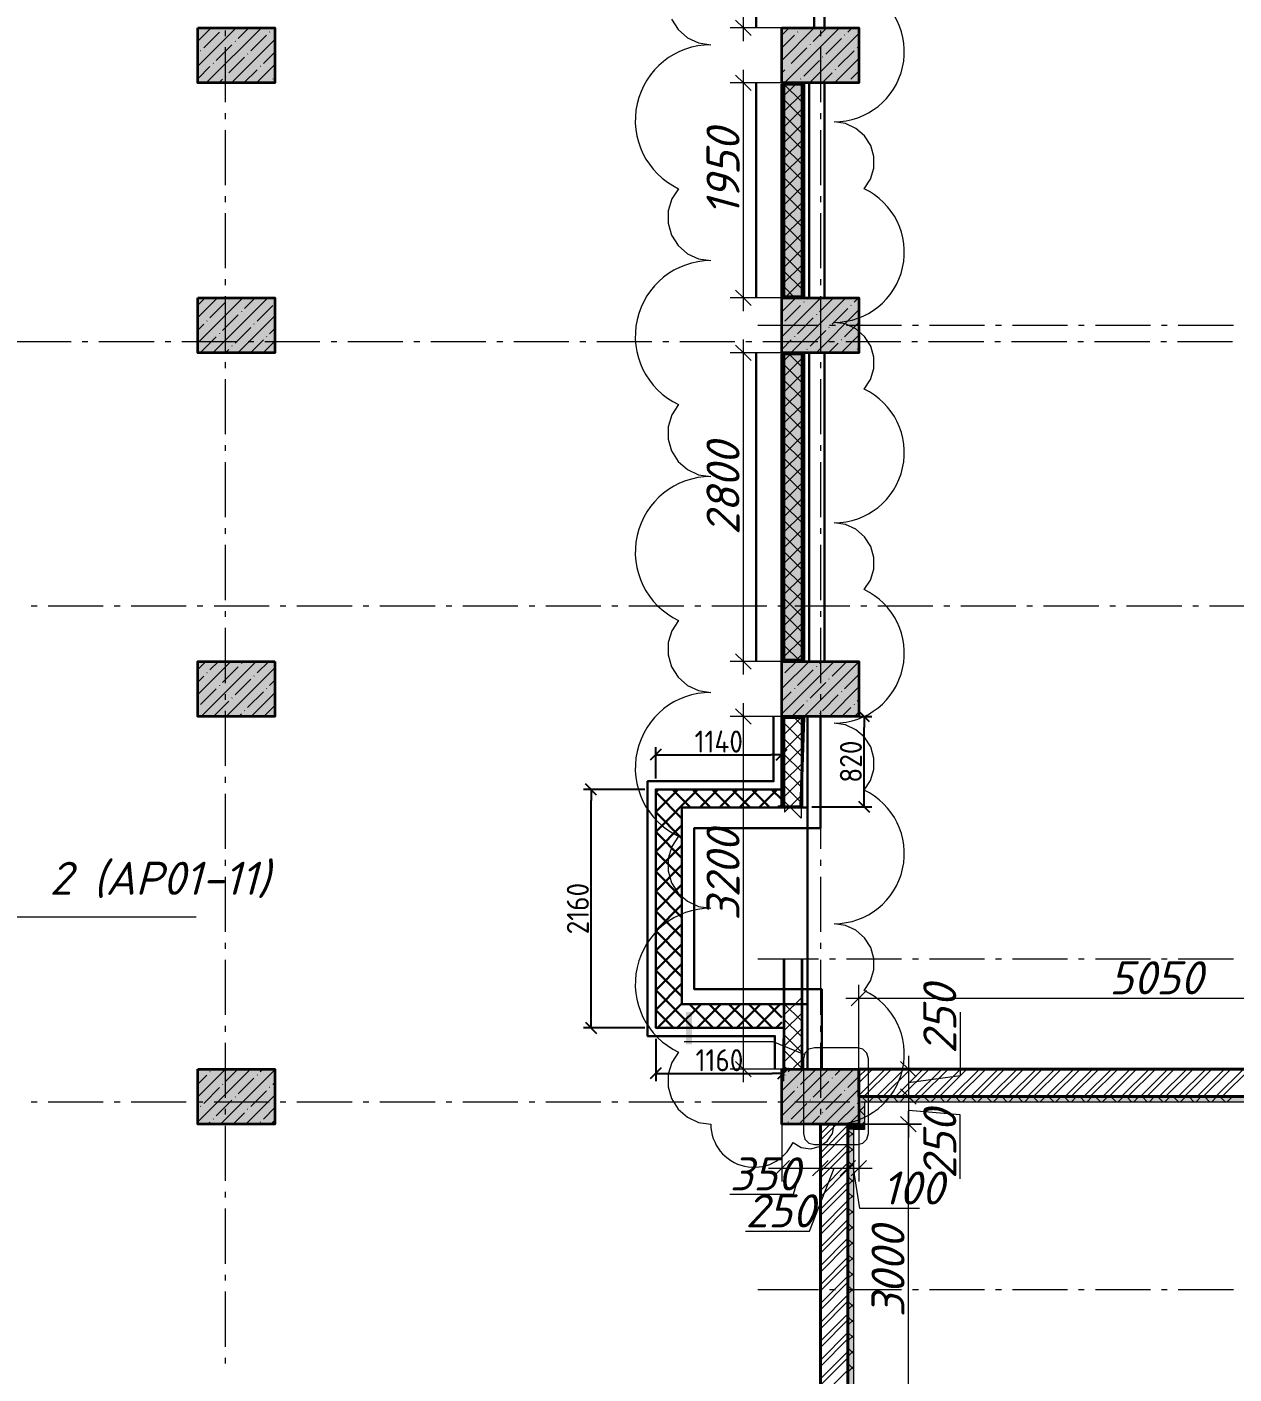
# Model space of a CAD drawing. Header units: millimetres. Extents: x -81576 to 1046824, y -248937 to 691537.
# Drawn here: x 175786 to 186740, y 657373 to 669599 of the extents above; entities that cross this region are included whole.
import ezdxf

# ---------------------------------------------------------------- set-up
doc = ezdxf.new("R2010")
doc.units = ezdxf.units.MM
for name, color, linetype, lineweight in [('0)', 6, 'Continuous', 30), ('0) расчет', 172, 'Continuous', 30), ('0) факт', 80, 'Continuous', 30), ('0.2) Шпаклевка подвала и баз и фин', 5, 'Continuous', 30)]:
    doc.layers.add(name, color=color, linetype=linetype, lineweight=lineweight)
doc.layers.add('PDF _Геометрия', color=7, linetype='Continuous', true_color=0x1d1d1d)
doc.layers.add('PDF _Сплошная заливка', color=7, linetype='Continuous', true_color=0xffffff)
doc.layers.add('PDF _Текст', color=7, linetype='Continuous')
doc.styles.add('PDF ISOCPEUR Italic', font='isocpeui.ttf')
doc.styles.add('СПДС', font='isocpeur.ttf', dxfattribs={"width": 0.9})
doc.dimstyles.new('Размера А3', dxfattribs={"dimtxt": 200, "dimasz": 100, "dimexe": 70, "dimexo": 100, "dimgap": 20, "dimtad": 1, "dimdec": 0, "dimrnd": 10, "dimzin": 0, "dimdsep": 46, "dimtxsty": 'СПДС', "dimblk": 'ARROWHEAD_6', "dimcen": 1, "dimclrd": 256, "dimclre": 256, "dimclrt": 256, "dimazin": 0, "dimtfac": 1, "dimtdec": 0, "dimtmove": 2, "dimatfit": 3, "dimfxl": 1, "dimtolj": 1, "dimtzin": 0, "dimarcsym": 0})

# ---------------------------------------------------------------- blocks, each defined once
blk = doc.blocks.new('ARROWHEAD_6')
at = {"color": 0, "linetype": 'Continuous'}
for p, q in [((0, 0), (-1, 0)), ((-0.5, -0.5), (0.5, 0.5))]:
    blk.add_line(p, q, dxfattribs=at)
blk = doc.blocks.new('*D2393')
at = {"lineweight": -2, "transparency": 16777216}
for p, q in [((181392, 662678), (180835, 662678)), ((180905, 660615), (180905, 662578)), ((181392, 660515), (180835, 660515))]:
    blk.add_line(p, q, dxfattribs=at)
at = {"layer": 'Defpoints', "color": 0, "transparency": 16777216}
for p in [(180905, 662678), (181492, 662678), (181492, 660515)]:
    blk.add_point(p, dxfattribs=at)
at = {"lineweight": -2, "transparency": 16777216, "xscale": 100, "yscale": 100, "zscale": 100}
for p, rotation in [((180905, 662678), 90), ((180905, 660515), 270)]:
    blk.add_blockref('ARROWHEAD_6', p, dxfattribs=dict(at, rotation=rotation))
at = {"transparency": 16777216, "insert": (180785, 661597), "char_height": 200, "attachment_point": 5, "rotation": 90, "style": 'СПДС'}
blk.add_mtext('\\A1;2160', dxfattribs=at)
blk = doc.blocks.new('*D2394')
at = {"lineweight": -2, "transparency": 16777216}
for p, q in [((181492, 662778), (181492, 663063)), ((182636, 662778), (182636, 663063)), ((181592, 662993), (182536, 662993))]:
    blk.add_line(p, q, dxfattribs=at)
at = {"layer": 'Defpoints', "color": 0, "transparency": 16777216}
for p in [(182636, 662993), (181492, 662678), (182636, 662678)]:
    blk.add_point(p, dxfattribs=at)
at = {"lineweight": -2, "transparency": 16777216, "xscale": 100, "yscale": 100, "zscale": 100, "rotation": 180}
blk.add_blockref('ARROWHEAD_6', (181492, 662993), dxfattribs=at)
at = {"lineweight": -2, "transparency": 16777216, "xscale": 100, "yscale": 100, "zscale": 100}
blk.add_blockref('ARROWHEAD_6', (182636, 662993), dxfattribs=at)
at = {"transparency": 16777216, "insert": (182064, 663113), "char_height": 200, "attachment_point": 5, "style": 'СПДС'}
blk.add_mtext('\\A1;1140', dxfattribs=at)
blk = doc.blocks.new('*D2395')
at = {"lineweight": -2, "transparency": 16777216}
for p, q in [((181492, 660415), (181492, 660031)), ((182649, 660415), (182649, 660031)), ((181592, 660101), (182549, 660101))]:
    blk.add_line(p, q, dxfattribs=at)
at = {"layer": 'Defpoints', "color": 0, "transparency": 16777216}
for p in [(181492, 660515), (182649, 660515), (182649, 660101)]:
    blk.add_point(p, dxfattribs=at)
at = {"lineweight": -2, "transparency": 16777216, "xscale": 100, "yscale": 100, "zscale": 100, "rotation": 180}
blk.add_blockref('ARROWHEAD_6', (181492, 660101), dxfattribs=at)
at = {"lineweight": -2, "transparency": 16777216, "xscale": 100, "yscale": 100, "zscale": 100}
blk.add_blockref('ARROWHEAD_6', (182649, 660101), dxfattribs=at)
at = {"transparency": 16777216, "insert": (182070, 660221), "char_height": 200, "attachment_point": 5, "style": 'СПДС'}
blk.add_mtext('\\A1;1160', dxfattribs=at)
blk = doc.blocks.new('*D2396')
at = {"lineweight": -2, "transparency": 16777216}
for p, q in [((182909, 663341), (183453, 663341)), ((183383, 662621), (183383, 663241)), ((182909, 662521), (183453, 662521))]:
    blk.add_line(p, q, dxfattribs=at)
at = {"layer": 'Defpoints', "color": 0, "transparency": 16777216}
for p in [(182809, 663341), (183383, 663341), (182809, 662521)]:
    blk.add_point(p, dxfattribs=at)
at = {"lineweight": -2, "transparency": 16777216, "xscale": 100, "yscale": 100, "zscale": 100}
for p, rotation in [((183383, 663341), 90), ((183383, 662521), 270)]:
    blk.add_blockref('ARROWHEAD_6', p, dxfattribs=dict(at, rotation=rotation))
at = {"transparency": 16777216, "insert": (183263, 662931), "char_height": 200, "attachment_point": 5, "rotation": 90, "style": 'СПДС'}
blk.add_mtext('\\A1;820', dxfattribs=at)

msp = doc.modelspace()

# ---------------------------------------------------------------- hatches: boundary and pattern name
at = {"layer": '0)', "transparency": 33554559}
for points in [[(182636, 667150.8), (182648.5, 667150.8), (182648.5, 669080.8), (182636, 669080.8)], [(182661, 667150.8), (182661, 669080.8), (182648.5, 669080.8), (182648.5, 667150.8)], [(182811, 667150.8), (182811, 669080.8), (182661, 669080.8), (182661, 667150.8)], [(182823.5, 667150.8), (182823.5, 669080.8), (182811, 669080.8), (182811, 667150.8)], [(182836, 667150.8), (182836, 669080.8), (182823.5, 669080.8), (182823.5, 667150.8)], [(182636, 663850.8), (182648.5, 663850.8), (182648.5, 666630.8), (182636, 666630.8)], [(182661, 663850.8), (182661, 666630.8), (182648.5, 666630.8), (182648.5, 663850.8)], [(182811, 663850.8), (182811, 666630.8), (182661, 666630.8), (182661, 663850.8)], [(182823.5, 663850.8), (182823.5, 666630.8), (182811, 666630.8), (182811, 663850.8)], [(182836, 663850.8), (182836, 666630.8), (182823.5, 666630.8), (182823.5, 663850.8)]]:
    msp.add_hatch(color=256, dxfattribs=at).paths.add_polyline_path(points)
h = msp.add_hatch(dxfattribs=at)
h.set_pattern_fill('ANSI37', color=256, scale=40)
h.paths.add_polyline_path([(181729.9, 662515), (182287.3, 662515), (182287.3, 662678.4), (181491.8, 662678.4), (181491.8, 660509.1), (182287.3, 660509.1), (182287.3, 660730.4), (181729.9, 660730.4)])
h = msp.add_hatch(dxfattribs=at)
h.set_pattern_fill('ANSI37', color=256, scale=40)
h.paths.add_polyline_path([(182636, 662678.4), (182287.3, 662678.4), (182287.3, 662515), (182636, 662515)])
h = msp.add_hatch(dxfattribs=at)
h.set_pattern_fill('ANSI37', color=256, scale=40)
h.paths.add_polyline_path([(182636, 660730.4), (182287.3, 660730.4), (182287.3, 660517.1), (182636, 660517.1)])
at = {"layer": 'PDF _Сплошная заливка', "true_color": 0x636466, "transparency": 33554559}
for points in [[(177335.7, 669090.8), (178035.7, 669090.8), (178035.7, 669590.8), (177335.7, 669590.8)], [(182636, 669090.8), (183336, 669090.8), (183336, 669590.8), (182636, 669590.8)], [(177335.7, 666640.8), (178035.7, 666640.8), (178035.7, 667140.8), (177335.7, 667140.8)], [(182636, 666640.8), (183336, 666640.8), (183336, 667140.8), (182636, 667140.8)], [(177335.7, 663340.8), (178035.7, 663340.8), (178035.7, 663840.8), (177335.7, 663840.8)], [(182636, 663340.8), (183336, 663340.8), (183336, 663840.8), (182636, 663840.8)], [(177335.7, 659640.8), (178035.7, 659640.8), (178035.7, 660140.8), (177335.7, 660140.8)], [(182636, 659640.8), (183336, 659640.8), (183336, 660140.8), (182636, 660140.8)], [(183386, 659640.8), (183386, 659890.8), (183336, 659890.8), (183336, 659640.8)], [(188336, 659840.8), (188336, 659890.8), (183386, 659890.8), (183386, 659840.8)], [(183236, 659590.8), (183386, 659590.8), (183386, 659640.8), (183236, 659640.8)], [(183286, 656690.8), (183286, 659590.8), (183236, 659590.8), (183236, 656690.8)]]:
    msp.add_hatch(color=251, dxfattribs=at).paths.add_polyline_path(points)

# ---------------------------------------------------------------- linework, layer by layer
at = {"layer": '0)', "lineweight": 9}
for points in [[(182703.1, 669590.8), (182636, 669523.7)], [(182931.2, 669590.8), (182636, 669295.6)], [(182749.8, 669523.5), (182636, 669409.7)], [(182780.7, 669554.4), (182778.3, 669552)], [(182817.1, 669590.8), (182806.9, 669580.5)], [(182863.9, 669409.4), (182721.3, 669266.9)], [(182894.8, 669440.3), (182892.4, 669438)], [(182977.9, 669295.4), (182835.4, 669152.8)], [(183008.8, 669326.3), (183006.4, 669323.9)], [(182664.3, 669209.9), (182636, 669181.6)], [(182695.2, 669240.7), (182692.8, 669238.4)], [(182648.5, 669080.8), (182648.5, 667150.8)], [(182763.3, 669080.8), (182661, 668978.5)], [(182661, 669080.8), (182661, 667150.8)], [(182661, 669074.3), (182811, 668924.3)], [(182778.3, 669095.8), (182773.3, 669090.8)], [(182796, 669080.8), (182811, 669065.7)], [(182809.2, 669126.7), (182806.9, 669124.3)], [(182811, 669080.8), (182811, 667150.8)], [(182823.5, 669080.8), (182823.5, 667150.8)], [(182811, 668987), (182661, 668837)], [(182661, 668932.9), (182811, 668782.9)], [(182811, 668845.6), (182661, 668695.6)], [(182661, 668791.5), (182811, 668641.5)], [(182811, 668704.2), (182661, 668554.2)], [(182661, 668650), (182811, 668500)], [(182811, 668562.8), (182661, 668412.8)], [(182661, 668508.6), (182811, 668358.6)], [(182811, 668421.4), (182661, 668271.4)], [(182661, 668367.2), (182811, 668217.2)], [(182811, 668279.9), (182661, 668129.9)], [(182661, 668225.8), (182811, 668075.8)], [(182811, 668138.5), (182661, 667988.5)], [(182661, 668084.3), (182811, 667934.3)], [(182811, 667997.1), (182661, 667847.1)], [(182661, 667942.9), (182811, 667792.9)], [(182811, 667855.7), (182661, 667705.7)], [(182661, 667801.5), (182811, 667651.5)], [(182811, 667714.3), (182661, 667564.3)], [(182661, 667660.1), (182811, 667510.1)], [(182811, 667572.8), (182661, 667422.8)], [(182661, 667518.7), (182811, 667368.7)], [(182811, 667431.4), (182661, 667281.4)], [(182661, 667377.2), (182811, 667227.2)], [(182661, 667235.8), (182746.1, 667150.8)], [(182811, 667290), (182671.8, 667150.8)], [(182762.1, 667140.8), (182636, 667014.6)], [(182990.2, 667140.8), (182636, 666786.6)], [(182648.1, 667140.8), (182636, 667128.7)], [(182806.9, 667071.4), (182664.3, 666928.9)], [(182837.7, 667102.3), (182835.4, 667099.9)], [(182876.2, 667140.8), (182863.9, 667128.5)], [(182920.9, 666957.4), (182778.3, 666814.8)], [(182951.8, 666988.3), (182949.4, 666985.9)], [(182638.2, 666902.7), (182636, 666900.6)], [(182721.3, 666757.8), (182636, 666672.5)], [(182752.2, 666788.7), (182749.8, 666786.3)], [(182648.5, 666630.8), (182648.5, 663850.8)], [(182717.5, 666630.8), (182661, 666574.3)], [(182661, 666630.8), (182661, 663850.8)], [(182811, 666582.9), (182661, 666432.9)], [(182700.4, 666630.8), (182811, 666520.1)], [(182811, 666630.8), (182811, 663850.8)], [(182823.5, 666630.8), (182823.5, 663850.8)], [(182835.4, 666643.7), (182832.4, 666640.8)], [(182866.3, 666674.6), (182863.9, 666672.3)], [(182661, 666528.7), (182811, 666378.7)], [(182811, 666441.5), (182661, 666291.5)], [(182661, 666387.3), (182811, 666237.3)], [(182811, 666300), (182661, 666150)], [(182661, 666245.9), (182811, 666095.9)], [(182811, 666158.6), (182661, 666008.6)], [(182661, 666104.4), (182811, 665954.4)], [(182811, 666017.2), (182661, 665867.2)], [(182661, 665963), (182811, 665813)], [(182811, 665875.8), (182661, 665725.8)], [(182661, 665821.6), (182811, 665671.6)], [(182811, 665734.4), (182661, 665584.4)], [(182661, 665680.2), (182811, 665530.2)], [(182811, 665592.9), (182661, 665442.9)], [(182661, 665538.8), (182811, 665388.8)], [(182811, 665451.5), (182661, 665301.5)], [(182661, 665397.3), (182811, 665247.3)], [(182811, 665310.1), (182661, 665160.1)], [(182661, 665255.9), (182811, 665105.9)], [(182811, 665168.7), (182661, 665018.7)], [(182661, 665114.5), (182811, 664964.5)], [(182811, 665027.2), (182661, 664877.2)], [(182661, 664973.1), (182811, 664823.1)], [(182811, 664885.8), (182661, 664735.8)], [(182661, 664831.7), (182811, 664681.7)], [(182811, 664744.4), (182661, 664594.4)], [(182661, 664690.2), (182811, 664540.2)], [(182811, 664603), (182661, 664453)], [(182661, 664548.8), (182811, 664398.8)], [(182811, 664461.6), (182661, 664311.6)], [(182661, 664407.4), (182811, 664257.4)], [(182811, 664320.1), (182661, 664170.1)], [(182661, 664266), (182811, 664116)], [(182811, 664178.7), (182661, 664028.7)], [(182661, 664124.5), (182811, 663974.5)], [(182811, 664037.3), (182661, 663887.3)], [(182661, 663983.1), (182793.4, 663850.8)], [(182811, 663895.9), (182765.9, 663850.8)], [(182655.5, 663840.8), (182636, 663821.3)], [(182883.6, 663840.8), (182636, 663593.2)], [(182769.6, 663840.8), (182664.3, 663735.5)], [(182920.9, 663764), (182778.3, 663621.4)], [(182951.8, 663794.9), (182949.4, 663792.5)], [(182997.7, 663840.8), (182977.9, 663821)], [(182638.2, 663709.3), (182636, 663707.2)], [(182721.3, 663564.4), (182636, 663479.1)], [(182752.2, 663595.3), (182749.8, 663592.9)], [(182835.4, 663450.4), (182725.8, 663340.8)], [(182866.3, 663481.2), (182863.9, 663478.9)], [(182648.5, 663330.8), (182648.5, 662515)], [(182670.2, 663330.8), (182661, 663321.6)], [(182661, 663330.8), (182661, 662473.1)], [(182811, 663330.2), (182661, 663180.2)], [(182661, 663276), (182811, 663126)], [(182747.7, 663330.8), (182811, 663267.4)], [(182811, 663330.8), (182811, 662418.9)], [(182823.5, 663330.8), (182823.5, 662515)], [(182980.3, 663367.2), (182977.9, 663364.8)], [(182811, 663188.8), (182661, 663038.8)], [(182661, 663134.6), (182811, 662984.6)], [(182811, 663047.3), (182661, 662897.3)], [(182661, 662993.2), (182811, 662843.2)], [(182811, 662905.9), (182661, 662755.9)], [(182661, 662851.8), (182811, 662701.8)], [(182811, 662764.5), (182661, 662614.5)], [(182661, 662710.3), (182811, 662560.3)], [(182811, 662623.1), (182661, 662473.1)], [(182661, 662568.9), (182811, 662418.9)], [(182648.5, 661141.1), (182648.5, 660150.8)], [(182661, 661141.1), (182661, 660150.8)], [(182811, 661141.1), (182811, 660150.8)], [(182823.5, 661141.1), (182823.5, 660150.8)], [(182811, 660784.6), (182661, 660634.6)], [(182661, 660730.4), (182811, 660580.4)], [(182811, 660643.2), (182661, 660493.2)], [(182661, 660589), (182811, 660439)], [(182811, 660501.8), (182661, 660351.8)], [(182661, 660447.6), (182811, 660297.6)], [(182811, 660360.3), (182661, 660210.3)], [(182661, 660306.2), (182811, 660156.2)], [(182811, 660218.9), (182742.9, 660150.8)], [(182833.2, 660140.8), (182636, 659943.6)], [(182661, 660164.7), (182675, 660150.8)], [(182719.1, 660140.8), (182692.8, 660114.4)], [(182947.2, 660140.8), (182806.9, 660000.4)], [(182666.7, 660088.3), (182664.3, 660085.9)], [(182780.7, 659974.2), (182778.3, 659971.9)], [(182749.8, 659943.3), (182636, 659829.5)], [(182894.8, 659860.2), (182892.4, 659857.8)], [(182863.9, 659829.3), (182721.3, 659686.7)], [(183008.8, 659746.1), (183006.4, 659743.8)], [(182695.2, 659660.6), (182692.8, 659658.2)], [(182977.9, 659715.3), (182903.4, 659640.8)]]:
    msp.add_lwpolyline(points, dxfattribs=at)
at = {"layer": '0)', "color": 7, "lineweight": 9}
for points in [[(182986, 669567.8), (182986, 669514.9)], [(182986, 669414.9), (182986, 668914.9)], [(182986, 668814.9), (182986, 668762)], [(182986, 668661.9), (182986, 668162)], [(182986, 668061.9), (182986, 668009)], [(182986, 667909), (182986, 667409)], [(182986, 667309), (182986, 667256.1)], [(182986, 667156.1), (182986, 666656.1)], [(182986, 666556.1), (182986, 666503.2)], [(182986, 666403.2), (182986, 665903.2)], [(182986, 665803.2), (182986, 665750.3)], [(182986, 665650.3), (182986, 665150.3)], [(182986, 665050.3), (182986, 664997.4)], [(182986, 664897.4), (182986, 664397.4)], [(182653.7, 664341.1), (182600.8, 664341.1)], [(182986, 664297.4), (182986, 664244.4)], [(182986, 664144.4), (182986, 663644.4)], [(182986, 663544.4), (182986, 663491.5)], [(182986, 663391.5), (182986, 662891.5)], [(182986, 662791.5), (182986, 662738.6)], [(182986, 662638.6), (182986, 662138.6)], [(182986, 662038.6), (182986, 661985.7)], [(182986, 661885.7), (182986, 661385.7)], [(182986, 661285.7), (182986, 661232.8)], [(182986, 661132.8), (182986, 660632.8)], [(182986, 660532.8), (182986, 660479.9)], [(182986, 660379.9), (182986, 659879.9)], [(182653.7, 659841.1), (182600.8, 659841.1)], [(182986, 659779.9), (182986, 659726.9)]]:
    msp.add_lwpolyline(points, dxfattribs=at)
at = {"layer": '0)', "lineweight": 40}
for points in [[(182636, 669080.8), (182836, 669080.8), (182836, 667150.8), (182636, 667150.8)], [(182636, 666630.8), (182836, 666630.8), (182836, 663850.8), (182636, 663850.8)]]:
    msp.add_lwpolyline(points, close=True, dxfattribs=at)
msp.add_lwpolyline([(182636, 662515), (182636, 663330.8), (182836, 663330.8), (182808.9, 662521), (182608.9, 662521), (182609.1, 662515)], dxfattribs=at)
at = {"layer": '0)'}
for points in [[(182648.5, 660515.1), (181491.8, 660515.1), (181491.8, 662678.4), (182648.5, 662678.4)], [(182823.5, 660730.4), (181729.9, 660730.4), (181729.9, 662515), (182836, 662515)]]:
    msp.add_lwpolyline(points, dxfattribs=at)
at = {"layer": '0) расчет'}
for points in [[(182931.2, 669590.8), (182931.2, 672090.8)], [(182883.6, 667140.8), (182883.6, 669090.8)], [(182883.6, 663840.8), (182883.6, 666640.8)], [(182868.5, 660140.8), (182868.5, 663340.8)]]:
    msp.add_lwpolyline(points, dxfattribs=at)
at = {"layer": '0) расчет', "color": 1, "lineweight": 9}
msp.add_lwpolyline([(181634.3, 669669.1), (181694.4, 669574.2), (181778.9, 669500.2), (181880.9, 669453.3), (181992, 669437.2, 0.801091), (181700, 668131), (181637.9, 668037.4), (181604.9, 667930.1), (181603.6, 667817.8), (181634.3, 667709.8), (181694.4, 667614.9), (181778.9, 667540.9), (181880.9, 667494), (181992, 667477.9, 0.801091), (181700, 666171.7), (181637.9, 666078.1), (181604.9, 665970.8), (181603.6, 665858.5), (181634.3, 665750.5), (181694.4, 665655.6), (181778.9, 665581.6), (181880.9, 665534.7), (181992, 665518.6, 0.8010905), (181700, 664212.4), (181637.9, 664118.9), (181604.9, 664011.5), (181603.6, 663899.2), (181634.3, 663791.2), (181694.4, 663696.3), (181778.9, 663622.4), (181880.9, 663575.4), (181992, 663559.3, 0.8010896), (181700, 662253.1), (181637.9, 662159.6), (181604.9, 662052.2), (181603.6, 661939.9), (181634.3, 661831.9), (181694.4, 661737), (181778.9, 661663.1), (181880.9, 661616.1), (181992, 661600, 0.8010896), (181700, 660293.9), (181637.9, 660200.3), (181604.9, 660093), (181603.6, 659980.7), (181634.3, 659872.6), (181694.4, 659777.8), (181778.9, 659703.8), (181880.9, 659656.8), (181992, 659640.8, 0.801093), (182738, 659473.9), (182811.3, 659430.2), (182895.5, 659417.1), (182978.6, 659436.5), (183048.4, 659485.5), (183094.8, 659557), (183111, 659640.8, 0.8010877), (183382.2, 660853.6), (183439.9, 660940.5), (183470.5, 661040.2), (183471.7, 661144.4), (183443.2, 661244.7), (183387.4, 661332.8), (183308.9, 661401.5), (183214.2, 661445.1), (183111, 661460, 0.8010877), (183382.2, 662672.9), (183439.9, 662759.8), (183470.5, 662859.4), (183471.7, 662963.7), (183443.2, 663064), (183387.4, 663152.1), (183308.9, 663220.8), (183214.2, 663264.4), (183111, 663279.3, 0.8010881), (183382.2, 664492.2), (183439.9, 664579.1), (183470.5, 664678.7), (183471.7, 664783), (183443.2, 664883.3), (183387.4, 664971.4), (183308.9, 665040.1), (183214.2, 665083.7), (183111, 665098.6, 0.8010877), (183382.2, 666311.5), (183439.9, 666398.3), (183470.5, 666498), (183471.7, 666602.3), (183443.2, 666702.6), (183387.4, 666790.7), (183308.9, 666859.4), (183214.2, 666902.9), (183111, 666917.9, 0.8010869), (183382.2, 668130.7), (183439.9, 668217.6), (183470.5, 668317.3), (183471.7, 668421.6), (183443.2, 668521.9), (183387.4, 668610), (183308.9, 668678.6), (183214.2, 668722.2), (183111, 668737.2, 0.8010868), (183382.2, 669950)], format="xyb", dxfattribs=at)
at = {"layer": '0) факт'}
for points in [[(182931.2, 669590.8), (182931.2, 672090.8)], [(182883.6, 667140.8), (182883.6, 669090.8)], [(182883.6, 663840.8), (182883.6, 666640.8)], [(182868.5, 662515), (182868.5, 663340.8)], [(182868.5, 660730.5), (181729.9, 660730.4), (181729.9, 662515), (182868.5, 662515)], [(182868.5, 660140.8), (182868.5, 660730.5)]]:
    msp.add_lwpolyline(points, dxfattribs=at)
at = {"layer": '0.2) Шпаклевка подвала и баз и фин'}
for points in [[(182403.8, 669590.8), (182403.8, 672090.8)], [(183023.5, 669590.8), (183023.5, 672090.8)], [(182403.8, 667140.8), (182403.8, 669090.8)], [(183023.5, 667140.8), (183023.5, 669090.8)], [(182403.8, 663840.8), (182403.8, 666640.8)], [(183023.5, 663840.8), (183023.5, 666640.8)], [(182574.2, 660140.8), (182574.2, 660440.7), (181417.4, 660440.7), (181417.4, 662752.8), (182561.7, 662752.8), (182561.7, 663340.8)], [(182998.5, 660140.8), (182998.5, 660865.1), (181841.8, 660865.1), (181841.8, 662328.4), (182986, 662328.4), (182986, 663340.8)]]:
    msp.add_lwpolyline(points, dxfattribs=at)
at = {"layer": 'PDF _Геометрия', "color": 7, "lineweight": 9}
for points in [[(182287.3, 669470.8), (182287.3, 672210.8)], [(182217.3, 669660.8), (182287.3, 669590.8), (182357.3, 669520.8)], [(177586, 669567.8), (177586, 669514.9)], [(182636, 669590.8), (182287.3, 669590.8), (182167.3, 669590.8)], [(177586, 669414.9), (177586, 668914.9)], [(182217.3, 669160.8), (182287.3, 669090.8), (182357.3, 669020.8)], [(182287.3, 667020.8), (182287.3, 669210.8)], [(182636, 669090.8), (182287.3, 669090.8), (182167.3, 669090.8)], [(177586, 668814.9), (177586, 668762)], [(177586, 668661.9), (177586, 668162)], [(177586, 668061.9), (177586, 668009)], [(177586, 667909), (177586, 667409)], [(177586, 667309), (177586, 667256.1)], [(182217.3, 667210.8), (182287.3, 667140.8), (182357.3, 667070.8)], [(177586, 667156.1), (177586, 666656.1)], [(182636, 667140.8), (182287.3, 667140.8), (182167.3, 667140.8)], [(182417.3, 666891.1), (182969.7, 666891.1)], [(183069.7, 666891.1), (183122.7, 666891.1)], [(183222.7, 666891.1), (183722.7, 666891.1)], [(183822.7, 666891.1), (183875.6, 666891.1)], [(183975.6, 666891.1), (184475.6, 666891.1)], [(184575.6, 666891.1), (184628.5, 666891.1)], [(184728.5, 666891.1), (185228.5, 666891.1)], [(185328.5, 666891.1), (185381.4, 666891.1)], [(185481.4, 666891.1), (185981.4, 666891.1)], [(186081.4, 666891.1), (186134.3, 666891.1)], [(186234.3, 666891.1), (186734.3, 666891.1)], [(176186.5, 666741.1), (175686.5, 666741.1)], [(176339.4, 666741.1), (176286.5, 666741.1)], [(176939.4, 666741.1), (176439.4, 666741.1)], [(177092.3, 666741.1), (177039.4, 666741.1)], [(177692.3, 666741.1), (177192.3, 666741.1)], [(177845.2, 666741.1), (177792.3, 666741.1)], [(178445.2, 666741.1), (177945.2, 666741.1)], [(178598.2, 666741.1), (178545.2, 666741.1)], [(179198.2, 666741.1), (178698.2, 666741.1)], [(179351.1, 666741.1), (179298.2, 666741.1)], [(179951.1, 666741.1), (179451.1, 666741.1)], [(180104, 666741.1), (180051.1, 666741.1)], [(180704, 666741.1), (180204, 666741.1)], [(180856.9, 666741.1), (180804, 666741.1)], [(181456.9, 666741.1), (180956.9, 666741.1)], [(181609.8, 666741.1), (181556.9, 666741.1)], [(182209.8, 666741.1), (181709.8, 666741.1)], [(182217.3, 666710.8), (182287.3, 666640.8), (182357.3, 666570.8)], [(182287.3, 663720.8), (182287.3, 666760.8)], [(182362.7, 666741.1), (182309.8, 666741.1)], [(182962.7, 666741.1), (182462.7, 666741.1)], [(183115.7, 666741.1), (183062.7, 666741.1)], [(183715.7, 666741.1), (183215.7, 666741.1)], [(183868.6, 666741.1), (183815.7, 666741.1)], [(184468.6, 666741.1), (183968.6, 666741.1)], [(184621.5, 666741.1), (184568.6, 666741.1)], [(185221.5, 666741.1), (184721.5, 666741.1)], [(185374.4, 666741.1), (185321.5, 666741.1)], [(185974.4, 666741.1), (185474.4, 666741.1)], [(186127.3, 666741.1), (186074.4, 666741.1)], [(186727.3, 666741.1), (186227.3, 666741.1)], [(182636, 666640.8), (182287.3, 666640.8), (182167.3, 666640.8)], [(177586, 666556.1), (177586, 666503.2)], [(177586, 666403.2), (177586, 665903.2)], [(177586, 665803.2), (177586, 665750.3)], [(177586, 665650.3), (177586, 665150.3)], [(177586, 665050.3), (177586, 664997.4)], [(177586, 664897.4), (177586, 664397.4)], [(175877.4, 664341.1), (175824.5, 664341.1)], [(176477.4, 664341.1), (175977.4, 664341.1)], [(176630.3, 664341.1), (176577.4, 664341.1)], [(177230.3, 664341.1), (176730.3, 664341.1)], [(177383.3, 664341.1), (177330.3, 664341.1)], [(177983.3, 664341.1), (177483.3, 664341.1)], [(177586, 664297.4), (177586, 664244.4)], [(178136.2, 664341.1), (178083.3, 664341.1)], [(178736.2, 664341.1), (178236.2, 664341.1)], [(178889.1, 664341.1), (178836.2, 664341.1)], [(179489.1, 664341.1), (178989.1, 664341.1)], [(179642, 664341.1), (179589.1, 664341.1)], [(180242, 664341.1), (179742, 664341.1)], [(180394.9, 664341.1), (180342, 664341.1)], [(180994.9, 664341.1), (180494.9, 664341.1)], [(181147.8, 664341.1), (181094.9, 664341.1)], [(181747.8, 664341.1), (181247.8, 664341.1)], [(181900.8, 664341.1), (181847.8, 664341.1)], [(182500.8, 664341.1), (182000.8, 664341.1)], [(183253.7, 664341.1), (182753.7, 664341.1)], [(183406.6, 664341.1), (183353.7, 664341.1)], [(184006.6, 664341.1), (183506.6, 664341.1)], [(184159.5, 664341.1), (184106.6, 664341.1)], [(184759.5, 664341.1), (184259.5, 664341.1)], [(184912.4, 664341.1), (184859.5, 664341.1)], [(185512.4, 664341.1), (185012.4, 664341.1)], [(185665.4, 664341.1), (185612.4, 664341.1)], [(186265.3, 664341.1), (185765.3, 664341.1)], [(186418.3, 664341.1), (186365.4, 664341.1)], [(187018.3, 664341.1), (186518.3, 664341.1)], [(177586, 664144.4), (177586, 663644.4)], [(182217.3, 663910.8), (182287.3, 663840.8), (182357.3, 663770.8)], [(182636, 663840.8), (182287.3, 663840.8), (182167.3, 663840.8)], [(177586, 663544.4), (177586, 663491.5)], [(182217.3, 663410.8), (182287.3, 663340.8), (182357.3, 663270.8)], [(182287.3, 660020.8), (182287.3, 663460.8)], [(177586, 663391.5), (177586, 662891.5)], [(182636, 663340.8), (182287.3, 663340.8), (182167.3, 663340.8)], [(177586, 662791.5), (177586, 662738.6)], [(177586, 662638.6), (177586, 662138.6)], [(177586, 662038.6), (177586, 661985.7)], [(177586, 661885.7), (177586, 661385.7)], [(177586, 661285.7), (177586, 661232.8)], [(177586, 661132.8), (177586, 660632.8)], [(182417.3, 661141.1), (182969.7, 661141.1)], [(183069.7, 661141.1), (183122.7, 661141.1)], [(183222.7, 661141.1), (183722.7, 661141.1)], [(183822.7, 661141.1), (183875.6, 661141.1)], [(183975.6, 661141.1), (184475.6, 661141.1)], [(184575.6, 661141.1), (184628.5, 661141.1)], [(184728.5, 661141.1), (185228.5, 661141.1)], [(185328.5, 661141.1), (185381.4, 661141.1)], [(185481.4, 661141.1), (185981.4, 661141.1)], [(186081.4, 661141.1), (186134.3, 661141.1)], [(186234.3, 661141.1), (186734.3, 661141.1)], [(183406, 660854.3), (183336, 660784.3), (183266, 660714.3)], [(183336, 660140.8), (183336, 660784.3), (183336, 660904.3)], [(183216, 660784.3), (188506, 660784.3)], [(184254, 660658.6), (184254, 660079.3), (183784.4, 660015.8)], [(177586, 660532.8), (177586, 660479.9)], [(177586, 660379.9), (177586, 659879.9)], [(183784.4, 660260.8), (183784.4, 659890.8), (183784.4, 659520.8)], [(182636, 660140.8), (182287.3, 660140.8), (182167.3, 660140.8)], [(182217.3, 660210.8), (182287.3, 660140.8), (182357.3, 660070.8)], [(183883.4, 660140.8), (183784.4, 660140.8), (183664.4, 660140.8)], [(183854.4, 660070.8), (183784.4, 660140.8), (183714.4, 660210.8)], [(183883.4, 659890.8), (183784.4, 659890.8), (183664.4, 659890.8)], [(183854.4, 659820.8), (183784.4, 659890.8), (183714.4, 659960.8)], [(175877.4, 659841.1), (175824.5, 659841.1)], [(176477.4, 659841.1), (175977.4, 659841.1)], [(176630.3, 659841.1), (176577.4, 659841.1)], [(177230.3, 659841.1), (176730.3, 659841.1)], [(177383.3, 659841.1), (177330.3, 659841.1)], [(177983.3, 659841.1), (177483.3, 659841.1)], [(177586, 659779.9), (177586, 659726.9)], [(178136.2, 659841.1), (178083.3, 659841.1)], [(178736.2, 659841.1), (178236.2, 659841.1)], [(178889.1, 659841.1), (178836.2, 659841.1)], [(179489.1, 659841.1), (178989.1, 659841.1)], [(179642, 659841.1), (179589.1, 659841.1)], [(180242, 659841.1), (179742, 659841.1)], [(180394.9, 659841.1), (180342, 659841.1)], [(180994.9, 659841.1), (180494.9, 659841.1)], [(181147.8, 659841.1), (181094.9, 659841.1)], [(181747.8, 659841.1), (181247.8, 659841.1)], [(181900.8, 659841.1), (181847.8, 659841.1)], [(182500.8, 659841.1), (182000.8, 659841.1)], [(183253.7, 659841.1), (182753.7, 659841.1)], [(183406.6, 659841.1), (183353.7, 659841.1)], [(184006.6, 659841.1), (183506.6, 659841.1)], [(184254, 659144.6), (184254, 659723.9), (183784.4, 659765.8)], [(183784.4, 656520.8), (183784.4, 659760.8)], [(184159.5, 659841.1), (184106.6, 659841.1)], [(184759.5, 659841.1), (184259.5, 659841.1)], [(184912.4, 659841.1), (184859.5, 659841.1)], [(185512.4, 659841.1), (185012.4, 659841.1)], [(185665.4, 659841.1), (185612.4, 659841.1)], [(186265.3, 659841.1), (185765.3, 659841.1)], [(186418.3, 659841.1), (186365.4, 659841.1)], [(187018.3, 659841.1), (186518.3, 659841.1)], [(177586, 659626.9), (177586, 659126.9)], [(182636, 659640.8), (182636, 659240.6), (182636, 659120.6)], [(182986, 659626.9), (182986, 659126.9)], [(183236, 659640.8), (183784.4, 659640.8), (183714.4, 659710.8), (183784.4, 659640.8), (183904.4, 659640.8), (183784.4, 659640.8), (183854.4, 659570.8), (183784.4, 659640.8), (183336, 659640.8), (183336, 659240.6), (183336, 659120.6)], [(182164.4, 659004.7), (182743.6, 659004.7), (182811, 659240.6)], [(182306.7, 658669.3), (182885.9, 658669.3), (183111, 659240.6)], [(182516, 659240.6), (182986, 659240.6), (183236, 659240.6), (183456, 659240.6)], [(182706, 659310.6), (182636, 659240.6), (182566, 659170.6)], [(183056, 659310.6), (182986, 659240.6), (182916, 659170.6)], [(182986, 659339.6), (182986, 659240.6), (182986, 659120.6)], [(183306, 659310.6), (183236, 659240.6), (183166, 659170.6)], [(183236, 659339.6), (183236, 659240.6), (183236, 659120.6)], [(183406, 659310.6), (183336, 659240.6), (183266, 659170.6)], [(183886.5, 658876.7), (183345.6, 658876.7), (183286, 659240.6)], [(177586, 659026.9), (177586, 658974)], [(182986, 659026.9), (182986, 658974)], [(177586, 658874), (177586, 658374)], [(182986, 658874), (182986, 658374)], [(177586, 658274), (177586, 658221.1)], [(182986, 658274), (182986, 658221.1)], [(182417.3, 658141.1), (182969.7, 658141.1)], [(183069.7, 658141.1), (183122.7, 658141.1)], [(183222.7, 658141.1), (183722.7, 658141.1)], [(183822.7, 658141.1), (183875.6, 658141.1)], [(183975.6, 658141.1), (184475.6, 658141.1)], [(184575.6, 658141.1), (184628.5, 658141.1)], [(184728.5, 658141.1), (185228.5, 658141.1)], [(185328.5, 658141.1), (185381.4, 658141.1)], [(185481.4, 658141.1), (185981.4, 658141.1)], [(186081.4, 658141.1), (186134.3, 658141.1)], [(186234.3, 658141.1), (186734.3, 658141.1)], [(177586, 658121.1), (177586, 657621.1)], [(182986, 658121.1), (182986, 657621.1)], [(177586, 657521.1), (177586, 657468.2)], [(182986, 657521.1), (182986, 657468.2)]]:
    msp.add_lwpolyline(points, dxfattribs=at)
at = {"layer": 'PDF _Геометрия', "lineweight": 9}
for points in [[(177456.8, 669590.8), (177335.7, 669469.7)], [(177684.9, 669590.8), (177335.7, 669241.6)], [(177342.7, 669590.8), (177335.7, 669583.7)], [(177532.1, 669552), (177389.5, 669409.4)], [(177913, 669590.8), (177413, 669090.8)], [(177563, 669582.9), (177560.6, 669580.5)], [(177798.9, 669590.8), (177703.2, 669495)], [(177959.8, 669523.5), (177817.2, 669380.9)], [(177990.6, 669554.4), (177988.3, 669552)], [(178027, 669590.8), (178016.8, 669580.5)], [(183159.3, 669590.8), (182659.3, 669090.8)], [(183336, 669539.4), (182887.4, 669090.8)], [(183045.2, 669590.8), (182920.9, 669466.5)], [(183208.4, 669525.9), (183206, 669523.5)], [(183273.3, 669590.8), (183234.5, 669552)], [(177646.1, 669438), (177503.6, 669295.4)], [(178035.7, 669485.4), (177641.1, 669090.8)], [(177677, 669468.8), (177674.6, 669466.5)], [(183177.5, 669495), (183035, 669352.4)], [(183322.5, 669411.8), (183320.1, 669409.4)], [(177363.4, 669383.3), (177361, 669380.9)], [(177477.4, 669269.3), (177475.1, 669266.9)], [(177760.2, 669323.9), (177617.6, 669181.3)], [(177791.1, 669354.8), (177788.7, 669352.4)], [(178035.7, 669371.3), (177931.3, 669266.9)], [(183336, 669311.3), (183115.5, 669090.8)], [(183291.6, 669380.9), (183149, 669238.4)], [(177446.5, 669238.4), (177335.7, 669127.5)], [(177591.5, 669155.2), (177589.1, 669152.8)], [(177874.2, 669209.9), (177755.1, 669090.8)], [(178035.7, 669257.3), (177869.2, 669090.8)], [(177905.1, 669240.7), (177902.7, 669238.4)], [(183092, 669181.3), (183001.4, 669090.8)], [(183122.9, 669212.2), (183120.5, 669209.9)], [(183336, 669197.3), (183263.1, 669124.3)], [(177560.6, 669124.3), (177527, 669090.8)], [(177988.3, 669095.8), (177983.2, 669090.8)], [(178019.2, 669126.7), (178016.8, 669124.3)], [(183236.9, 669098.2), (183234.5, 669095.8)], [(177515.9, 667140.8), (177335.7, 666960.6)], [(177744, 667140.8), (177335.7, 666732.5)], [(177401.8, 667140.8), (177335.7, 667074.6)], [(177589.1, 667099.9), (177446.5, 666957.4)], [(177972.1, 667140.8), (177472.1, 666640.8)], [(177620, 667130.8), (177617.6, 667128.5)], [(177858, 667140.8), (177760.2, 667042.9)], [(178016.8, 667071.4), (177874.2, 666928.9)], [(183218.3, 667140.8), (182718.3, 666640.8)], [(183104.3, 667140.8), (182977.9, 667014.4)], [(183265.4, 667073.8), (183263.1, 667071.4)], [(183332.4, 667140.8), (183291.6, 667099.9)], [(177703.2, 666985.9), (177560.6, 666843.3)], [(178035.7, 666976.3), (177700.2, 666640.8)], [(177734, 667016.8), (177731.7, 667014.4)], [(183336, 667030.4), (182946.4, 666640.8)], [(183234.5, 667042.9), (183092, 666900.4)], [(177389.5, 666900.4), (177335.7, 666846.5)], [(177420.4, 666931.2), (177418, 666928.9)], [(177817.2, 666871.8), (177674.6, 666729.3)], [(177848.1, 666902.7), (177845.7, 666900.4)], [(178035.7, 666862.2), (177988.3, 666814.8)], [(183035, 666843.3), (182892.4, 666700.8)], [(183065.8, 666874.2), (183063.5, 666871.8)], [(183336, 666916.3), (183206, 666786.3)], [(177503.6, 666786.3), (177361, 666643.7)], [(177534.5, 666817.2), (177532.1, 666814.8)], [(177648.5, 666703.1), (177646.1, 666700.8)], [(177931.3, 666757.8), (177814.2, 666640.8)], [(178035.7, 666748.2), (177928.3, 666640.8)], [(177962.1, 666788.7), (177959.8, 666786.3)], [(183149, 666729.3), (183060.5, 666640.8)], [(183336, 666802.3), (183174.5, 666640.8)], [(183179.9, 666760.2), (183177.5, 666757.8)], [(177617.6, 666672.3), (177586.1, 666640.8)], [(183293.9, 666646.1), (183291.6, 666643.7)], [(183336, 666688.2), (183320.1, 666672.3)], [(177409.3, 663840.8), (177335.7, 663767.2)], [(177637.4, 663840.8), (177335.7, 663539.1)], [(177865.4, 663840.8), (177365.4, 663340.8)], [(177523.3, 663840.8), (177446.5, 663764)], [(177703.2, 663792.5), (177560.6, 663650)], [(178035.7, 663782.9), (177593.5, 663340.8)], [(177734, 663823.4), (177731.7, 663821)], [(177979.5, 663840.8), (177874.2, 663735.5)], [(183111.7, 663840.8), (182636, 663365.1)], [(183336, 663837), (182839.8, 663340.8)], [(183225.8, 663840.8), (183092, 663707)], [(177389.5, 663707), (177335.7, 663653.1)], [(177420.4, 663737.9), (177418, 663735.5)], [(177817.2, 663678.5), (177674.6, 663535.9)], [(177848.1, 663709.3), (177845.7, 663707)], [(178035.7, 663668.8), (177988.3, 663621.4)], [(183035, 663650), (182892.4, 663507.4)], [(183065.8, 663680.8), (183063.5, 663678.5)], [(183336, 663722.9), (183206, 663592.9)], [(177503.6, 663592.9), (177361, 663450.4)], [(177534.5, 663623.8), (177532.1, 663621.4)], [(177931.3, 663564.4), (177788.7, 663421.9)], [(178035.7, 663554.8), (177821.6, 663340.8)], [(177962.1, 663595.3), (177959.8, 663592.9)], [(183149, 663535.9), (183006.4, 663393.3)], [(183336, 663608.9), (183067.9, 663340.8)], [(183179.9, 663566.8), (183177.5, 663564.4)], [(177617.6, 663478.9), (177479.5, 663340.8)], [(177648.5, 663509.8), (177646.1, 663507.4)], [(178035.7, 663440.7), (177935.7, 663340.8)], [(183263.1, 663421.9), (183182, 663340.8)], [(183293.9, 663452.7), (183291.6, 663450.4)], [(183336, 663494.8), (183320.1, 663478.9)], [(177731.7, 663364.8), (177707.6, 663340.8)], [(177762.5, 663395.7), (177760.2, 663393.3)], [(183336, 663380.8), (183296, 663340.8)], [(177358.8, 660140.8), (177335.7, 660117.6)], [(177586.9, 660140.8), (177335.7, 659889.5)], [(177815, 660140.8), (177335.7, 659661.4)], [(177448.9, 660116.8), (177446.5, 660114.4)], [(178035.7, 660133.3), (177543.1, 659640.8)], [(177701, 660140.8), (177589.1, 660028.9)], [(177929.1, 660140.8), (177902.7, 660114.4)], [(183061.3, 660140.8), (182636, 659715.5)], [(183289.4, 660140.8), (182789.4, 659640.8)], [(183175.3, 660140.8), (183120.5, 660085.9)], [(177418, 660085.9), (177335.7, 660003.6)], [(177563, 660002.7), (177560.6, 660000.4)], [(177845.7, 660057.4), (177703.2, 659914.8)], [(177876.6, 660088.3), (177874.2, 660085.9)], [(177990.6, 659974.2), (177988.3, 659971.9)], [(178035.7, 660019.3), (178016.8, 660000.4)], [(183063.5, 660028.9), (182920.9, 659886.3)], [(183094.4, 660059.8), (183092, 660057.4)], [(183336, 660073.3), (183234.5, 659971.9)], [(177532.1, 659971.9), (177389.5, 659829.3)], [(177646.1, 659857.8), (177503.6, 659715.3)], [(177677, 659888.7), (177674.6, 659886.3)], [(178035.7, 659905.2), (177771.2, 659640.8)], [(177959.8, 659943.3), (177817.2, 659800.8)], [(183336, 659959.3), (183017.5, 659640.8)], [(183177.5, 659914.8), (183035, 659772.3)], [(183208.4, 659945.7), (183206, 659943.3)], [(183359.3, 659890.8), (183386, 659864), (183409.3, 659840.8)], [(183472.8, 659890.8), (183422.8, 659840.8)], [(183500.7, 659890.8), (183550.7, 659840.8)], [(183614.2, 659890.8), (183564.2, 659840.8)], [(183642.1, 659890.8), (183692.1, 659840.8)], [(183755.7, 659890.8), (183705.7, 659840.8)], [(183783.5, 659890.8), (183833.5, 659840.8)], [(183897.1, 659890.8), (183847.1, 659840.8)], [(183925, 659890.8), (183975, 659840.8)], [(184038.5, 659890.8), (183988.5, 659840.8)], [(184066.4, 659890.8), (184116.4, 659840.8)], [(184179.9, 659890.8), (184129.9, 659840.8)], [(184207.8, 659890.8), (184257.8, 659840.8)], [(184321.3, 659890.8), (184271.3, 659840.8)], [(184349.2, 659890.8), (184399.2, 659840.8)], [(184462.8, 659890.8), (184412.8, 659840.8)], [(184490.7, 659890.8), (184540.7, 659840.8)], [(184604.2, 659890.8), (184554.2, 659840.8)], [(184632.1, 659890.8), (184682.1, 659840.8)], [(184745.6, 659890.8), (184695.6, 659840.8)], [(184773.5, 659890.8), (184823.5, 659840.8)], [(184887, 659890.8), (184837, 659840.8)], [(184914.9, 659890.8), (184964.9, 659840.8)], [(185028.5, 659890.8), (184978.5, 659840.8)], [(185056.3, 659890.8), (185106.3, 659840.8)], [(185169.9, 659890.8), (185119.9, 659840.8)], [(185197.8, 659890.8), (185247.8, 659840.8)], [(185311.3, 659890.8), (185261.3, 659840.8)], [(185339.2, 659890.8), (185389.2, 659840.8)], [(185452.7, 659890.8), (185402.7, 659840.8)], [(185480.6, 659890.8), (185530.6, 659840.8)], [(185594.1, 659890.8), (185544.1, 659840.8)], [(185622, 659890.8), (185672, 659840.8)], [(185735.6, 659890.8), (185685.6, 659840.8)], [(185763.4, 659890.8), (185813.4, 659840.8)], [(185877, 659890.8), (185827, 659840.8)], [(185904.9, 659890.8), (185954.9, 659840.8)], [(186018.4, 659890.8), (185968.4, 659840.8)], [(186046.3, 659890.8), (186096.3, 659840.8)], [(186159.8, 659890.8), (186109.8, 659840.8)], [(186187.7, 659890.8), (186237.7, 659840.8)], [(186301.3, 659890.8), (186251.3, 659840.8)], [(186329.1, 659890.8), (186379.1, 659840.8)], [(186442.7, 659890.8), (186392.7, 659840.8)], [(186470.6, 659890.8), (186520.6, 659840.8)], [(186584.1, 659890.8), (186534.1, 659840.8)], [(186612, 659890.8), (186662, 659840.8)], [(186725.5, 659890.8), (186675.5, 659840.8)], [(177363.4, 659803.2), (177361, 659800.8)], [(177760.2, 659743.8), (177657.2, 659640.8)], [(177791.1, 659774.6), (177788.7, 659772.3)], [(178035.7, 659791.2), (177931.3, 659686.7)], [(183291.6, 659800.8), (183149, 659658.2)], [(183336, 659731.2), (183245.6, 659640.8)], [(183322.5, 659831.7), (183320.1, 659829.3)], [(183386, 659804), (183336, 659754)], [(183336, 659772.6), (183386, 659722.6)], [(177446.5, 659658.2), (177429.1, 659640.8)], [(177477.4, 659689.1), (177475.1, 659686.7)], [(177905.1, 659660.6), (177902.7, 659658.2)], [(178035.7, 659677.1), (177999.3, 659640.8)], [(183386, 659662.5), (183364.2, 659640.8), (183314.2, 659590.8)], [(183326.4, 659640.8), (183376.4, 659590.8)], [(183236, 659589.7), (183286, 659539.7)], [(183286, 659562.5), (183236, 659512.5)], [(183236, 659448.3), (183286, 659398.3)], [(183286, 659421.1), (183236, 659371.1)], [(183236, 659306.9), (183286, 659256.9)], [(183286, 659279.7), (183236, 659229.7)], [(183236, 659165.5), (183286, 659115.5)], [(183286, 659138.3), (183236, 659088.3)], [(183236, 659024.1), (183286, 658974.1)], [(183286, 658996.9), (183236, 658946.9)], [(183236, 658882.6), (183286, 658832.6)], [(183286, 658855.4), (183236, 658805.4)], [(183236, 658741.2), (183286, 658691.2)], [(183286, 658714), (183236, 658664)], [(183236, 658599.8), (183286, 658549.8)], [(183286, 658572.6), (183236, 658522.6)], [(183236, 658458.4), (183286, 658408.4)], [(183286, 658431.2), (183236, 658381.2)], [(183236, 658317), (183286, 658267)], [(183286, 658289.8), (183236, 658239.8)], [(183236, 658175.5), (183286, 658125.5)], [(183286, 658148.3), (183236, 658098.3)], [(183236, 658034.1), (183286, 657984.1)], [(183286, 658006.9), (183236, 657956.9)], [(183236, 657892.7), (183286, 657842.7)], [(183286, 657865.5), (183236, 657815.5)], [(183236, 657751.3), (183286, 657701.3)], [(183286, 657724.1), (183236, 657674.1)], [(183236, 657609.8), (183286, 657559.8)], [(183286, 657582.6), (183236, 657532.6)], [(183236, 657468.4), (183286, 657418.4)], [(183286, 657441.2), (183236, 657391.2)]]:
    msp.add_lwpolyline(points, dxfattribs=at)
at = {"layer": 'PDF _Геометрия', "color": 7, "lineweight": 35}
for points in [[(177335.7, 669590.8), (178035.7, 669590.8), (178035.7, 669090.8), (177335.7, 669090.8)], [(182636, 669590.8), (183336, 669590.8), (183336, 669090.8), (182636, 669090.8)], [(177335.7, 667140.8), (178035.7, 667140.8), (178035.7, 666640.8), (177335.7, 666640.8)], [(182636, 667140.8), (183336, 667140.8), (183336, 666640.8), (182636, 666640.8)], [(178035.7, 663840.8), (178035.7, 663340.8), (177335.7, 663340.8), (177335.7, 663840.8)], [(182636, 663840.8), (183336, 663840.8), (183336, 663340.8), (182636, 663340.8)], [(177335.7, 660140.8), (178035.7, 660140.8), (178035.7, 659640.8), (177335.7, 659640.8)], [(182636, 660140.8), (183336, 660140.8), (183336, 659640.8), (182636, 659640.8)]]:
    msp.add_lwpolyline(points, close=True, dxfattribs=at)
at = {"layer": 'PDF _Геометрия', "color": 174, "lineweight": 9, "true_color": 0x0000a0}
for points in [[(174996.5, 661521.6), (176520.5, 661521.6)], [(182839.4, 660272), (182557.3, 660386.9), (181749.7, 660386.9)]]:
    msp.add_lwpolyline(points, dxfattribs=at)
at = {"layer": 'PDF _Геометрия', "color": 174, "lineweight": 20, "true_color": 0x0000a0}
msp.add_lwpolyline([(176520.5, 661521.7), (177320.5, 661521.7)], dxfattribs=at)
at = {"layer": 'PDF _Геометрия', "color": 7, "lineweight": 9}
msp.add_lwpolyline([(183421.7, 660234.3), (183408.3, 660284.3), (183371.7, 660320.9), (183321.7, 660334.3), (182932.1, 660334.3), (182882.1, 660320.9), (182845.5, 660284.3), (182832.1, 660234.3), (182832.1, 659555.7), (182845.5, 659505.7), (182882.1, 659469.1), (182932.1, 659455.7), (183321.7, 659455.7), (183371.7, 659469.1), (183408.3, 659505.7), (183421.7, 659555.7)], close=True, dxfattribs=at)
at = {"layer": 'PDF _Геометрия', "color": 24, "lineweight": 9, "true_color": 0x8e1d1d}
for points in [[(183403.4, 660140.8), (183336, 660073.3)], [(183574.5, 660140.8), (183336, 659902.3)], [(183460.5, 660140.8), (183336, 660016.3)], [(183631.5, 660140.8), (183381.5, 659890.8)], [(183745.6, 660140.8), (183495.6, 659890.8)], [(183802.6, 660140.8), (183552.6, 659890.8)], [(183916.7, 660140.8), (183666.7, 659890.8)], [(183973.7, 660140.8), (183723.7, 659890.8)], [(184087.7, 660140.8), (183837.7, 659890.8)], [(184144.8, 660140.8), (183894.8, 659890.8)], [(184258.8, 660140.8), (184008.8, 659890.8)], [(184315.8, 660140.8), (184065.8, 659890.8)], [(184429.9, 660140.8), (184179.9, 659890.8)], [(184486.9, 660140.8), (184236.9, 659890.8)], [(184601, 660140.8), (184351, 659890.8)], [(184658, 660140.8), (184408, 659890.8)], [(184772, 660140.8), (184522, 659890.8)], [(184829.1, 660140.8), (184579.1, 659890.8)], [(184943.1, 660140.8), (184693.1, 659890.8)], [(185000.1, 660140.8), (184750.1, 659890.8)], [(185114.2, 660140.8), (184864.2, 659890.8)], [(185171.2, 660140.8), (184921.2, 659890.8)], [(185285.3, 660140.8), (185035.3, 659890.8)], [(185342.3, 660140.8), (185092.3, 659890.8)], [(185456.3, 660140.8), (185206.3, 659890.8)], [(185513.4, 660140.8), (185263.4, 659890.8)], [(185627.4, 660140.8), (185377.4, 659890.8)], [(185684.4, 660140.8), (185434.4, 659890.8)], [(185798.5, 660140.8), (185548.5, 659890.8)], [(185855.5, 660140.8), (185605.5, 659890.8)], [(185969.6, 660140.8), (185719.6, 659890.8)], [(186026.6, 660140.8), (185776.6, 659890.8)], [(186140.6, 660140.8), (185890.6, 659890.8)], [(186197.7, 660140.8), (185947.6, 659890.8)], [(186311.7, 660140.8), (186061.7, 659890.8)], [(186368.7, 660140.8), (186118.7, 659890.8)], [(186482.8, 660140.8), (186232.8, 659890.8)], [(186539.8, 660140.8), (186289.8, 659890.8)], [(186653.8, 660140.8), (186403.9, 659890.8)], [(186710.9, 660140.8), (186460.9, 659890.8)], [(186824.9, 660140.8), (186574.9, 659890.8)], [(186881.9, 660140.8), (186631.9, 659890.8)], [(183074.5, 659640.8), (182986, 659552.3)], [(183131.5, 659640.8), (182986, 659495.2)], [(183236, 659631.2), (182986, 659381.2)], [(183236, 659574.2), (182986, 659324.2)], [(183236, 659460.1), (182986, 659210.1)], [(183236, 659403.1), (182986, 659153.1)], [(183236, 659289), (182986, 659039)], [(183236, 659232), (182986, 658982)], [(183236, 659118), (182986, 658868)], [(183236, 659061), (182986, 658811)], [(183236, 658946.9), (182986, 658696.9)], [(183236, 658889.9), (182986, 658639.9)], [(183236, 658775.8), (182986, 658525.8)], [(183236, 658718.8), (182986, 658468.8)], [(183236, 658604.8), (182986, 658354.8)], [(183236, 658547.7), (182986, 658297.7)], [(183236, 658433.7), (182986, 658183.7)], [(183236, 658376.7), (182986, 658126.7)], [(183236, 658262.6), (182986, 658012.6)], [(183236, 658205.6), (182986, 657955.6)], [(183236, 658091.5), (182986, 657841.5)], [(183236, 658034.5), (182986, 657784.5)], [(183236, 657920.5), (182986, 657670.5)], [(183236, 657863.4), (182986, 657613.4)], [(183236, 657749.4), (182986, 657499.4)], [(183236, 657692.4), (182986, 657442.4)], [(183236, 657578.3), (182986, 657328.3)], [(183236, 657521.3), (182986, 657271.3)], [(183236, 657407.2), (182986, 657157.2)]]:
    msp.add_lwpolyline(points, dxfattribs=at)
at = {"layer": 'PDF _Геометрия', "color": 16, "lineweight": 40, "true_color": 0x800000}
for points in [[(183336, 659890.8), (183336, 660140.8), (188386, 660140.8)], [(188336, 659890.8), (183386, 659890.8)], [(182986, 656640.8), (182986, 659640.8), (183236, 659640.8)], [(183236, 659590.8), (183236, 656690.8), (183236, 656640.8)]]:
    msp.add_lwpolyline(points, dxfattribs=at)
at = {"layer": 'PDF _Геометрия', "color": 7, "lineweight": 13}
for points in [[(183236, 659640.8), (183336, 659640.8), (183336, 659890.8)], [(192736, 644141.1), (192736, 659840.8), (189136, 659840.8), (189136, 659590.8), (189086, 659590.8), (188336, 659590.8), (188336, 659640.8), (188336, 659840.8), (183386, 659840.8), (183386, 659640.8), (183386, 659590.8), (183286, 659590.8), (183286, 656690.8)]]:
    msp.add_lwpolyline(points, dxfattribs=at)
at = {"layer": 'PDF _Геометрия', "color": 7, "lineweight": 40}
for points in [[(183336, 659890.8), (183386, 659890.8), (188336, 659890.8), (188386, 659890.8)], [(183236, 656690.8), (183236, 659590.8), (183236, 659640.8)]]:
    msp.add_lwpolyline(points, dxfattribs=at)
at = {"layer": 'PDF _Сплошная заливка', "lineweight": 9, "transparency": 33554559}
msp.add_solid([(181767.6, 660657.6), (181821.2, 660657.6), (181767.6, 660366.6), (181821.2, 660366.6)], dxfattribs=at)

# ---------------------------------------------------------------- texts
at = {"layer": 'PDF _Текст', "char_height": 300, "attachment_point": 4, "rotation": 90, "style": 'PDF ISOCPEUR Italic'}
for s, insert in [('1950', (182102.5, 667882.1)), ('2800', (182102.5, 664987.9)), ('3200', (182102.5, 661487.9)), ('250', (184069.3, 660279.3)), ('250', (184069.3, 659144.6)), ('3000', (183599.7, 657887.9))]:
    msp.add_mtext(s, dxfattribs=dict(at, insert=insert))
at = {"layer": 'PDF _Текст', "char_height": 300, "attachment_point": 4, "style": 'PDF ISOCPEUR Italic'}
for s, insert in [('2 (АР01-11)', (175991.2, 661857.5)), ('5050', (185608.2, 660969)), ('350', (182164.4, 659189.5)), ('100', (183545.6, 659061.4)), ('250', (182306.7, 658854.1))]:
    msp.add_mtext(s, dxfattribs=dict(at, insert=insert))

# ---------------------------------------------------------------- dimensions: what is measured, and where the dimension line sits
for base, p1, p2, picture, middle in [((183382.7, 663340.8), (182808.9, 662521), (182808.9, 663340.8), '*D2396', (183262.7, 662930.9)), ((180905, 662678.4), (181491.8, 660515.1), (181491.8, 662678.4), '*D2393', (180785, 661596.7))]:
    dim = msp.add_linear_dim(base=base, p1=p1, p2=p2, angle=90, dimstyle='Размера А3')
    dim.commit()
    dim.dimension.update_dxf_attribs({"geometry": picture, "text_midpoint": middle})
for base, p1, p2, picture, middle in [((182636, 662992.8), (181491.8, 662678.4), (182636, 662678.4), '*D2394', (182063.9, 663112.8)), ((182648.5, 660101.5), (181491.8, 660515.1), (182648.5, 660515.1), '*D2395', (182070.2, 660221.5))]:
    dim = msp.add_linear_dim(base=base, p1=p1, p2=p2, dimstyle='Размера А3')
    dim.commit()
    dim.dimension.update_dxf_attribs({"geometry": picture, "text_midpoint": middle})

doc.saveas('drawing.dxf')
